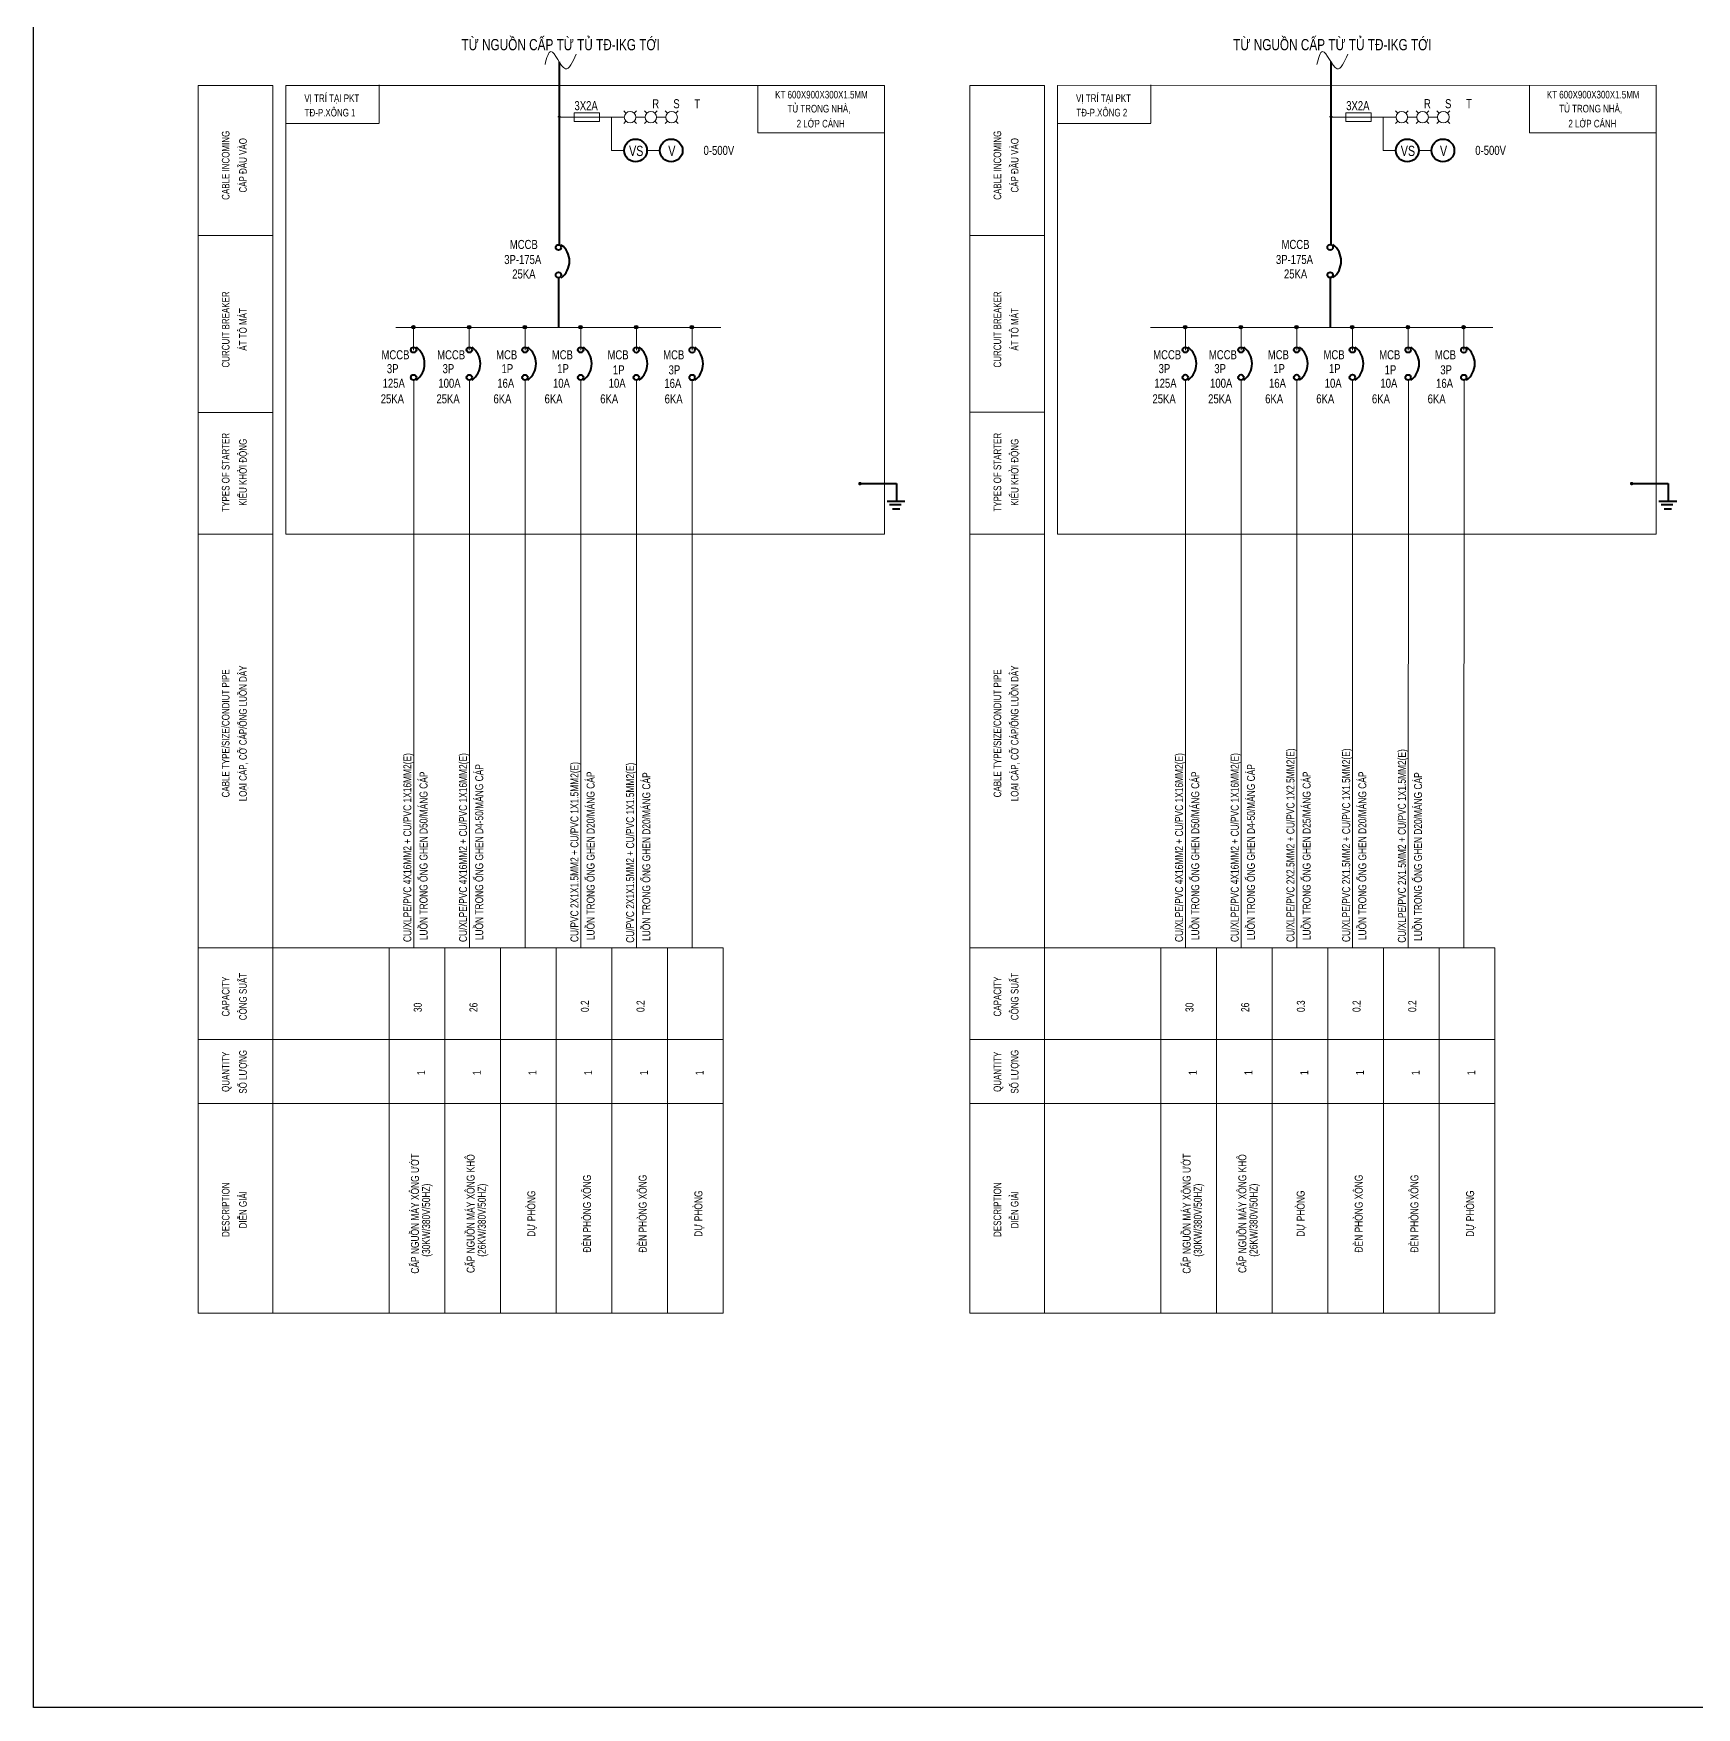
# Model space of a CAD drawing. Header units: millimetres. Extents: x -343543 to 400519, y -115663 to 104219.
# Drawn here: x -275507 to -255280, y 54009 to 74372 of the extents above; entities that cross this region are included whole.
import ezdxf
from ezdxf.enums import TextEntityAlignment as Align

# ---------------------------------------------------------------- set-up
doc = ezdxf.new("R2010")
doc.units = ezdxf.units.MM
doc.layers.get('0').update_dxf_attribs({"color": 231, "lineweight": 0})
doc.layers.get('DefPoints').update_dxf_attribs({"color": 191})
doc.layers.add('E-text', color=3, linetype='Continuous')
for name, color, linetype, lineweight in [('Sche', 1, 'Continuous', 0), ('TU DIEN', 255, 'Continuous', 40), ('WT-SUCTION', 98, 'Continuous', 25)]:
    doc.layers.add(name, color=color, linetype=linetype, lineweight=lineweight)
doc.styles.add('VN-SIMPLI', font='Vharial_0.ttf', dxfattribs={"width": 0.75})

# ---------------------------------------------------------------- blocks, each defined once
blk = doc.blocks.new('at')
for centre in [(31507, -92801), (31507, -93195)]:
    blk.add_circle(centre, 39.3)
blk.add_arc((31370, -92998), 295, 306.8699, 53.1301)
blk = doc.blocks.new('GND')
for p, q in [((146441, -24610), (146883, -24610)), ((146883, -24610), (146883, -24822)), ((146771, -24825), (146988, -24825)), ((146799, -24865), (146943, -24865)), ((146836, -24916), (146924, -24916))]:
    blk.add_line(p, q)
at = {"layer": 'Sche', "lineweight": 5, "ltscale": 5, "const_width": 20.9}
blk.add_lwpolyline([(146430, -24610, 1), (146451, -24610, 1)], format="xyb", close=True, dxfattribs=at)
blk = doc.blocks.new('noi')
at = {"layer": 'WT-SUCTION'}
h = blk.add_hatch(color=1, dxfattribs=at)
h.dxf.hatch_style = 1
h.paths.add_polyline_path([(540451, 1555544), (540430, 1555544), (540430, 1555523, 0.414214)])
h.paths.add_polyline_path([(540430, 1555544), (540409, 1555544, 0.414214), (540430, 1555523)])
h.paths.add_polyline_path([(540409, 1555544), (540430, 1555544), (540451, 1555544, 1)])
at = {"layer": 'WT-SUCTION', "color": 1}
blk.add_circle((540430, 1555544), 21.3, dxfattribs=at)

msp = doc.modelspace()

# ---------------------------------------------------------------- linework, layer by layer
at = {"ltscale": 5}
for p, q in [((-268180.8, 73353.5), (-268068.5, 73353.5)), ((-267928.2, 73353.5), (-267815.9, 73353.5)), ((-258794.7, 73353.9), (-258682.5, 73353.9)), ((-258542.1, 73353.9), (-258429.9, 73353.9))]:
    msp.add_line(p, q, dxfattribs=at)
at = {"layer": 'DefPoints'}
msp.add_lwpolyline([(-275507.1, 94009.1), (-226107.1, 94009.1), (-226107.1, 54009.1), (-275507.1, 54009.1)], close=True, dxfattribs=at)
at = {"layer": 'Sche', "ltscale": 5}
for p, q in [((-269112.6, 73353.5), (-268321.1, 73353.5)), ((-268478.7, 73353.5), (-268478.7, 72948.8)), ((-259726.6, 73353.9), (-258935.1, 73353.9)), ((-259092.6, 73353.9), (-259092.6, 72949.1)), ((-268478.7, 72948.8), (-268323, 72948.8)), ((-268045.2, 72948.8), (-267889.8, 72948.8)), ((-259092.6, 72949.1), (-258936.9, 72949.1)), ((-258659.2, 72949.1), (-258503.8, 72949.1)), ((-270883.6, 70520.6), (-270883.6, 70798.2)), ((-270206.2, 70520.6), (-270206.2, 70798.2)), ((-269528.8, 70520.6), (-269528.8, 70798.2)), ((-268851.4, 70520.6), (-268851.4, 70798.2)), ((-268174, 70520.2), (-268174, 70797.8)), ((-267496.6, 70519.7), (-267496.6, 70797.3)), ((-261497.6, 70520.9), (-261497.6, 70798.5)), ((-260820.2, 70520.9), (-260820.2, 70798.5)), ((-260142.8, 70520.9), (-260142.8, 70798.5)), ((-259465.4, 70520.9), (-259465.4, 70798.5)), ((-258788, 70520.5), (-258788, 70798.1)), ((-258110.6, 70520.1), (-258110.6, 70797.7)), ((-270881.9, 63256.5), (-270880.8, 70154.8)), ((-270204.5, 63256.5), (-270203.4, 70154.8)), ((-269527.1, 63256.5), (-269526, 70154.8)), ((-268849.7, 63256.5), (-268848.6, 70154.8)), ((-268172.3, 63247.5), (-268171.2, 70154.4)), ((-267494.9, 63255.7), (-267493.8, 70154)), ((-261495.9, 63256.9), (-261494.8, 70155.2)), ((-260818.5, 63256.9), (-260817.4, 70155.2)), ((-260141.1, 63256.9), (-260140, 70155.2)), ((-259463.7, 63256.9), (-259462.6, 70155.2)), ((-258786.3, 63247.9), (-258785.2, 70154.7)), ((-258108.9, 63256), (-258107.8, 70154.3))]:
    msp.add_line(p, q, dxfattribs=at)
at = {"layer": 'TU DIEN', "color": 41, "lineweight": 5}
for p, q in [((-272439.6, 73740.6), (-265155.4, 73740.9)), ((-272439.1, 68280.9), (-272439.6, 73740.6)), ((-271304, 73747.8), (-271304, 73282.5)), ((-266697.4, 73163.3), (-266697.4, 73740.7)), ((-265155.3, 68281), (-265155.4, 73740.9)), ((-263053.6, 73740.9), (-255769.4, 73741.3)), ((-263053.1, 68281.3), (-263053.6, 73740.9)), ((-261918, 73748.1), (-261918, 73282.9)), ((-257311.4, 73163.7), (-257311.4, 73741.1)), ((-255769.3, 68281.4), (-255769.4, 73741.3)), ((-271304, 73275.4), (-272439.6, 73275.4)), ((-265155.4, 73163.3), (-266697.4, 73163.3)), ((-261918, 73275.7), (-263053.6, 73275.7)), ((-255769.4, 73163.7), (-257311.4, 73163.7)), ((-265155.3, 68281), (-272439.1, 68280.9)), ((-255769.3, 68281.4), (-263053.1, 68281.3)), ((-267117.9, 63248.9), (-271182.3, 63251.3)), ((-271182.3, 58805.9), (-271182.3, 63251.3)), ((-270504.9, 58805.9), (-270504.9, 63251.3)), ((-269827.5, 58805.9), (-269827.5, 63251.3)), ((-269150.1, 58805.9), (-269150.1, 63251.3)), ((-268472.7, 58805.9), (-268472.7, 63251.3)), ((-268472.7, 58805.9), (-268472.7, 63251.3)), ((-267795.3, 58805.9), (-267795.3, 63251.3)), ((-267795.3, 58805.9), (-267795.3, 63251.3)), ((-267117.9, 58805.9), (-267117.9, 63251.3)), ((-257731.9, 63249.3), (-261796.3, 63251.7)), ((-261796.3, 58806.2), (-261796.3, 63251.7)), ((-261118.9, 58806.2), (-261118.9, 63251.7)), ((-260441.5, 58806.2), (-260441.5, 63251.7)), ((-259764.1, 58806.2), (-259764.1, 63251.7)), ((-259086.7, 58806.2), (-259086.7, 63251.7)), ((-259086.7, 58806.2), (-259086.7, 63251.7)), ((-258409.3, 58806.2), (-258409.3, 63251.7)), ((-258409.3, 58806.2), (-258409.3, 63251.7)), ((-257731.9, 58806.2), (-257731.9, 63251.7)), ((-271182.3, 62134.6), (-267117.9, 62134.6)), ((-261796.3, 62134.9), (-257731.9, 62134.9)), ((-271182.3, 61355.9), (-267117.9, 61355.9)), ((-261796.3, 61356.3), (-257731.9, 61356.3)), ((-272595, 58805.9), (-267117.9, 58805.9)), ((-263208.9, 58806.2), (-257731.9, 58806.2))]:
    msp.add_line(p, q, dxfattribs=at)
at = {"layer": 'TU DIEN', "lineweight": 5}
for p, q in [((-268931.1, 73404.7), (-268624.1, 73404.7)), ((-268931.1, 73302.4), (-268931.1, 73404.7)), ((-268624.1, 73404.7), (-268624.1, 73302.4)), ((-259545.1, 73405), (-259238.1, 73405)), ((-259545.1, 73302.7), (-259545.1, 73405)), ((-259238.1, 73405), (-259238.1, 73302.7)), ((-268624.1, 73302.4), (-268931.1, 73302.4)), ((-259238.1, 73302.7), (-259545.1, 73302.7))]:
    msp.add_line(p, q, dxfattribs=at)
at = {"layer": 'TU DIEN', "color": 1, "lineweight": 5}
for p, q in [((-268300.6, 73403.1), (-268328.9, 73431.5)), ((-268201.3, 73403.1), (-268173, 73431.5)), ((-258914.5, 73403.5), (-258942.9, 73431.8)), ((-258815.3, 73403.5), (-258786.9, 73431.8)), ((-268328.9, 73275.6), (-268300.6, 73303.9)), ((-268201.3, 73303.9), (-268173, 73275.6)), ((-258942.9, 73275.9), (-258914.5, 73304.3)), ((-258815.3, 73304.3), (-258786.9, 73275.9))]:
    msp.add_line(p, q, dxfattribs=at)
at = {"layer": 'TU DIEN', "color": 2, "lineweight": 5}
for p, q in [((-268048, 73403.1), (-268076.3, 73431.5)), ((-267948.7, 73403.1), (-267920.4, 73431.5)), ((-258661.9, 73403.5), (-258690.3, 73431.8)), ((-258562.7, 73403.5), (-258534.3, 73431.8)), ((-268076.3, 73275.6), (-268048, 73303.9)), ((-267948.7, 73303.9), (-267920.4, 73275.6)), ((-258690.3, 73275.9), (-258661.9, 73304.3)), ((-258562.7, 73304.3), (-258534.3, 73275.9))]:
    msp.add_line(p, q, dxfattribs=at)
at = {"layer": 'TU DIEN', "color": 5, "lineweight": 5}
for p, q in [((-267795.4, 73403.1), (-267823.7, 73431.5)), ((-267696.1, 73403.1), (-267667.8, 73431.5)), ((-258409.3, 73403.5), (-258437.7, 73431.8)), ((-258310.1, 73403.5), (-258281.7, 73431.8)), ((-267823.7, 73275.6), (-267795.4, 73303.9)), ((-267696.1, 73303.9), (-267667.8, 73275.6)), ((-258437.7, 73275.9), (-258409.3, 73304.3)), ((-258310.1, 73304.3), (-258281.7, 73275.9))]:
    msp.add_line(p, q, dxfattribs=at)
at = {"layer": 'TU DIEN', "color": 6, "lineweight": 5}
for p, q in [((-271098.2, 70796.1), (-267145.6, 70796.1)), ((-261921.4, 70796.4), (-257759.6, 70796.4))]:
    msp.add_line(p, q, dxfattribs=at)
at = {"layer": 'TU DIEN', "color": 1, "elevation": 0}
for points in [[(-269112.9, 74027.2), (-269112.5, 71801.3)], [(-259726.9, 74027.5), (-259726.4, 71801.7)]]:
    msp.add_lwpolyline(points, dxfattribs=at)
at = {"layer": 'TU DIEN', "color": 41, "lineweight": 5}
for points in [[(-272595, 73740.6), (-273505.9, 73740.6), (-273505.9, 58805.9), (-272595, 58805.9)], [(-263208.9, 73740.9), (-264119.9, 73740.9), (-264119.9, 58806.2), (-263208.9, 58806.2)]]:
    msp.add_lwpolyline(points, close=True, dxfattribs=at)
at = {"layer": 'TU DIEN', "lineweight": 5, "ltscale": 5, "const_width": 20.9}
for points in [[(-269102.2, 73353.5, 1), (-269123.1, 73353.5)], [(-259716.1, 73353.9, 1), (-259737, 73353.9)]]:
    msp.add_lwpolyline(points, format="xyb", dxfattribs=at)
at = {"layer": 'TU DIEN', "color": 41, "lineweight": 5}
for points in [[(-272595, 71914.2), (-273505.9, 71914.2)], [(-263208.9, 71914.5), (-264119.9, 71914.5)], [(-272595, 69763.3), (-273505.9, 69763.3)], [(-263208.9, 69763.6), (-264119.9, 69763.6)], [(-272595, 68280.9), (-273505.9, 68280.9)], [(-263208.9, 68281.3), (-264119.9, 68281.3)], [(-271182.3, 63251.3), (-273505.9, 63251.3)], [(-261796.3, 63251.7), (-264119.9, 63251.7)], [(-271182.3, 62134.6), (-273505.9, 62134.6)], [(-261796.3, 62134.9), (-264119.9, 62134.9)], [(-271182.3, 61355.9), (-273505.9, 61355.9)], [(-261796.3, 61356.3), (-264119.9, 61356.3)]]:
    msp.add_lwpolyline(points, dxfattribs=at)
at = {"layer": 'TU DIEN', "color": 1}
for points in [[(-269121.9, 71401.4), (-269121.9, 70796.1)], [(-259735.9, 71401.7), (-259735.9, 70796.4)]]:
    msp.add_lwpolyline(points, dxfattribs=at)
at = {"layer": 'TU DIEN'}
for centre in [(-268184.1, 72948.8), (-267750.9, 72948.8), (-258798.1, 72949.1), (-258364.9, 72949.1)]:
    msp.add_circle(centre, 138.9, dxfattribs=at)
at = {"layer": 'TU DIEN', "color": 1, "lineweight": 5, "extrusion": (0, 0, -1)}
for centre, major_axis, start_param, end_param in [((-268250.9, 73353.5), (-49.6, 49.6), 4.712389, 6.2831853), ((-268250.9, 73353.5), (-49.6, 49.6), 0, 1.5707963), ((-268250.9, 73353.5), (49.6, 49.6), 0, 1.5707963), ((-258864.9, 73353.9), (-49.6, 49.6), 4.712389, 6.2831853), ((-258864.9, 73353.9), (-49.6, 49.6), 0, 1.5707963), ((-258864.9, 73353.9), (49.6, 49.6), 0, 1.5707963), ((-268250.9, 73353.5), (-49.6, 49.6), 3.1415927, 4.712389), ((-258864.9, 73353.9), (-49.6, 49.6), 3.1415927, 4.712389)]:
    msp.add_ellipse(centre, major_axis=major_axis, ratio=1, start_param=start_param, end_param=end_param, dxfattribs=at)
at = {"layer": 'TU DIEN', "color": 2, "lineweight": 5, "extrusion": (0, 0, -1)}
for centre, major_axis, start_param, end_param in [((-267998.3, 73353.5), (-49.6, 49.6), 4.712389, 6.2831853), ((-267998.3, 73353.5), (-49.6, 49.6), 0, 1.5707963), ((-267998.3, 73353.5), (49.6, 49.6), 0, 1.5707963), ((-258612.3, 73353.9), (-49.6, 49.6), 4.712389, 6.2831853), ((-258612.3, 73353.9), (-49.6, 49.6), 0, 1.5707963), ((-258612.3, 73353.9), (49.6, 49.6), 0, 1.5707963), ((-267998.3, 73353.5), (-49.6, 49.6), 3.1415927, 4.712389), ((-258612.3, 73353.9), (-49.6, 49.6), 3.1415927, 4.712389)]:
    msp.add_ellipse(centre, major_axis=major_axis, ratio=1, start_param=start_param, end_param=end_param, dxfattribs=at)
at = {"layer": 'TU DIEN', "color": 5, "lineweight": 5, "extrusion": (0, 0, -1)}
for centre, major_axis, start_param, end_param in [((-267745.8, 73353.5), (-49.6, 49.6), 4.712389, 6.2831853), ((-267745.8, 73353.5), (-49.6, 49.6), 0, 1.5707963), ((-267745.8, 73353.5), (49.6, 49.6), 0, 1.5707963), ((-258359.7, 73353.9), (-49.6, 49.6), 4.712389, 6.2831853), ((-258359.7, 73353.9), (-49.6, 49.6), 0, 1.5707963), ((-258359.7, 73353.9), (49.6, 49.6), 0, 1.5707963), ((-267745.8, 73353.5), (-49.6, 49.6), 3.1415927, 4.712389), ((-258359.7, 73353.9), (-49.6, 49.6), 3.1415927, 4.712389)]:
    msp.add_ellipse(centre, major_axis=major_axis, ratio=1, start_param=start_param, end_param=end_param, dxfattribs=at)
at = {"layer": 'TU DIEN', "linetype": 'ByBlock', "lineweight": 5}
for points in [[(-269285.6, 73994.3), (-269213.8, 74154), (-269037.9, 73943), (-268907.2, 74118.9)], [(-259899.6, 73994.7), (-259827.8, 74154.4), (-259651.8, 73943.4), (-259521.1, 74119.2)]]:
    msp.add_spline(points, degree=3, dxfattribs=at)

# ---------------------------------------------------------------- block references
at = {"layer": 'TU DIEN', "xscale": 0.8500000000003636, "yscale": 0.8500000000003636, "zscale": 0.8500000000003636}
for p in [(-295903.1, 150650.4), (-286517.1, 150650.8), (-297664.8, 149403.9), (-296987.4, 149403.9), (-296310, 149403.9), (-295632.6, 149403.9), (-294955.2, 149403.5), (-294277.8, 149403), (-288278.8, 149404.2), (-287601.4, 149404.2), (-286924, 149404.2), (-286246.6, 149404.2), (-285569.2, 149403.8), (-284891.8, 149403.4)]:
    msp.add_blockref('at', p, dxfattribs=at)
at = {"layer": 'TU DIEN'}
for p in [(-411895.6, 93506.2), (-402509.5, 93506.5)]:
    msp.add_blockref('GND', p, dxfattribs=at)
at = {"layer": 'WT-SUCTION', "color": 4}
for p in [(-811316.3, -1484743.9), (-810638.9, -1484743.9), (-809961.5, -1484743.9), (-809284.1, -1484743.9), (-808606.7, -1484744.3), (-807929.3, -1484744.7), (-801930.2, -1484743.5), (-801252.8, -1484743.5), (-800575.4, -1484743.5), (-799898, -1484743.5), (-799220.6, -1484743.9), (-798543.2, -1484744.4)]:
    msp.add_blockref('noi', p, dxfattribs=at)

# ---------------------------------------------------------------- texts
at = {"layer": 'E-text', "lineweight": 5, "style": 'VN-SIMPLI', "width": 0.75}
for s, height, rotation, p in [('Tõ NGUåN CÊp tõ tñ T§-IKG tíi', 136.688, 0.00001, (-269095.4, 74167.8)), ('Tõ NGUåN CÊp tõ tñ T§-IKG tíi', 136.688, 0.00001, (-259709.3, 74167.8)), ('VÞ TRÝ T¹I PKT', 92.534, 0.00001, (-271878.8, 73538.8)), ('3x2A', 110.44, 0.00001, (-268785.7, 73438.5)), ('KT 600x900x300X1.5MM', 92.534, 0.00001, (-265923.2, 73581.3)), (' Tñ TRONG NHµ,  ', 92.534, 0.00001, (-265940.3, 73411.1)), ('VÞ TRÝ T¹I PKT', 92.534, 0.00001, (-262492.8, 73539.1)), ('3x2A', 110.44, 0.00001, (-259399.6, 73438.8)), ('KT 600x900x300X1.5MM', 92.534, 0.00001, (-256537.2, 73581.6)), (' Tñ TRONG NHµ,  ', 92.534, 0.00001, (-256554.3, 73411.5)), ('t®-p.x«ng 1', 92.534, 0.00001, (-271899.6, 73362.6)), ('2 líp c¸nh', 92.53, 0.00001, (-265932.9, 73228.7)), ('t®-p.x«ng 2', 92.534, 0.00001, (-262513.6, 73362.9)), ('2 líp c¸nh', 92.53, 0.00001, (-256546.8, 73229)), ('cable incoming', 92.534, 90.00001, (-273123.2, 72768.4)), ('cable incoming', 92.534, 90.00001, (-263737.2, 72768.7)), ('c¸p ®Çu vµo', 92.534, 90.00001, (-272913.1, 72768.4)), ('VS', 124.24, 0.00001, (-268176.2, 72881.1)), ('V', 124.2, 0.00001, (-267743, 72881.1)), ('0-500V', 110.44, 0.00001, (-267170.9, 72894.6)), ('c¸p ®Çu vµo', 92.534, 90.00001, (-263527.1, 72768.7)), ('VS', 124.24, 0.00001, (-258790.1, 72881.4)), ('V', 124.2, 0.00001, (-258357, 72881.4)), ('0-500V', 110.44, 0.00001, (-257784.9, 72895)), ('curcuit breaker', 92.534, 90.00001, (-273123.2, 70771.6)), ('curcuit breaker', 92.534, 90.00001, (-263737.2, 70771.9)), ('¸t t« m¸t', 92.53, 90.00001, (-272913.1, 70771.6)), ('¸t t« m¸t', 92.53, 90.00001, (-263527.1, 70771.9)), ('types of starter', 92.534, 90.00001, (-273123.2, 69034.3)), ('types of starter', 92.534, 90.00001, (-263737.2, 69034.7)), ('kiÓu khëi ®éng', 92.534, 90.00001, (-272913.1, 69034.3)), ('kiÓu khëi ®éng', 92.534, 90.00001, (-263527.1, 69034.7)), ('cable type/size/condiut pipe', 92.534, 90.00001, (-273123.2, 65858.5)), ('lo¹i c¸p, cì c¸p/èng luån d©y', 92.534, 90.00001, (-272913.1, 65858.5)), ('cable type/size/condiut pipe', 92.534, 90.00001, (-263737.2, 65858.8)), ('lo¹i c¸p, cì c¸p/èng luån d©y', 92.534, 90.00001, (-263527.1, 65858.8)), ('c«ng suÊt', 92.53, 90.00001, (-272913.1, 62657.6)), ('c«ng suÊt', 92.53, 90.00001, (-263527.1, 62658)), ('capacity', 92.53, 90.00001, (-273123.2, 62657.6)), ('capacity', 92.53, 90.00001, (-263737.2, 62658)), ('quantity', 92.53, 90.00001, (-273123.2, 61742)), ('sè l\xadîng', 92.53, 90.00001, (-272913.1, 61742)), ('quantity', 92.53, 90.00001, (-263737.2, 61742.4)), ('sè l\xadîng', 92.53, 90.00001, (-263527.1, 61742.4)), ('description', 92.534, 90.00001, (-273123.2, 60064.2)), ('diÔn gi¶i', 92.53, 90.00001, (-272913.1, 60064.2)), ('description', 92.534, 90.00001, (-263737.2, 60064.5)), ('diÔn gi¶i', 92.53, 90.00001, (-263527.1, 60064.5))]:
    msp.add_text(s, height=height, rotation=rotation, dxfattribs=at).set_placement(p, align=Align.CENTER)
for s, p in [('3P-175A', (-269781.5, 71567.1)), ('MCCB', (-269714.1, 71750.3)), ('3P-175A', (-260395.4, 71567.4)), ('MCCB', (-260328.1, 71750.7)), ('25kA', (-269684.2, 71391.3)), ('25kA', (-260298.2, 71391.7)), ('MCCB', (-271275, 70408.5)), ('MCCB', (-270597.6, 70408.4)), ('MCB', (-269880.7, 70408.5)), ('MCB', (-269203.3, 70408.5)), ('MCB', (-268525.9, 70408.1)), ('MCB', (-267848.5, 70407.7)), ('MCCB', (-261888.9, 70408.9)), ('MCCB', (-261211.5, 70408.8)), ('MCB', (-260494.6, 70408.9)), ('MCB', (-259817.2, 70408.9)), ('MCB', (-259139.8, 70408.4)), ('MCB', (-258462.4, 70408)), ('3P', (-271208.8, 70240)), ('3P', (-270531.4, 70239.9)), ('1p', (-269814.5, 70240)), ('1p', (-269137.1, 70240)), ('1P', (-268459.7, 70225.4)), ('3P', (-267782.3, 70225)), ('3P', (-261822.7, 70240.3)), ('3P', (-261145.3, 70240.2)), ('1p', (-260428.4, 70240.3)), ('1p', (-259751, 70240.3)), ('1P', (-259073.6, 70225.8)), ('3P', (-258396.2, 70225.3)), ('125A', (-271260.3, 70062.1)), ('100A', (-270582.9, 70062)), ('16A', (-269866, 70062.1)), ('10A', (-269188.6, 70062.1)), ('10A', (-268511.2, 70062)), ('16A', (-267833.8, 70061.2)), ('125A', (-261874.2, 70062.4)), ('100A', (-261196.8, 70062.3)), ('16A', (-260479.9, 70062.4)), ('10A', (-259802.5, 70062.4)), ('10A', (-259125.1, 70062.3)), ('16A', (-258447.7, 70061.6)), ('25kA', (-271283.8, 69872.5)), ('25kA', (-270606.4, 69872.4)), ('  6kA', (-269977, 69872.5)), ('  6kA', (-269355.6, 69872.5)), ('  6kA', (-269355.6, 69872.1)), ('  6kA', (-268678.2, 69872.1)), ('  6kA', (-267895, 69871.6)), ('25kA', (-261897.7, 69872.8)), ('25kA', (-261220.3, 69872.7)), ('  6kA', (-260591, 69872.8)), ('  6kA', (-259969.5, 69872.8)), ('  6kA', (-259969.5, 69872.4)), ('  6kA', (-259292.1, 69872.4)), ('  6kA', (-258614.7, 69872))]:
    msp.add_text(s, height=110.44, rotation=0.00001, dxfattribs=at).set_placement(p)
at = {"layer": 'E-text', "linetype": 'Continuous', "lineweight": 5, "ltscale": 50, "style": 'VN-SIMPLI', "width": 0.75}
for s, height, p in [('CU/XLPE/PVC 4X16MM2 + cu/pvc 1x16mm2(e)', 97.328, (-270911.2, 63320.4)), ('CU/XLPE/PVC 4X16MM2 + cu/pvc 1x16mm2(e)', 97.328, (-270233.8, 63320.4)), ('CU/XLPE/PVC 4X16MM2 + cu/pvc 1x16mm2(e)', 97.328, (-261525.1, 63320.7)), ('CU/XLPE/PVC 4X16MM2 + cu/pvc 1x16mm2(e)', 97.328, (-260847.7, 63320.7)), ('CU/XLPE/PVC 2X2.5MM2 + cu/pvc 1x2.5mm2(e)', 97.328, (-260170.3, 63320.7)), ('CU/XLPE/PVC 2X1.5MM2 + cu/pvc 1x1.5mm2(e)', 97.328, (-259492.9, 63320.7)), ('CU/XLPE/PVC 2X1.5MM2 + cu/pvc 1x1.5mm2(e)', 97.328, (-258815.5, 63311.7)), ('LUåN TRONG èNG ghen D50/M¸NG C¸P', 97.328, (-270714.5, 63342.9)), ('LUåN TRONG èNG ghen D4-50/M¸NG C¸P', 97.328, (-270037.1, 63342.9)), ('CU/PVC 2x1X1.5MM2 + cu/pvc 1x1.5mm2(e)', 97.328, (-268879, 63320.4)), ('LUåN TRONG èNG ghen D20/M¸NG C¸P', 97.328, (-268682.3, 63342.9)), ('CU/PVC 2x1X1.5MM2 + cu/pvc 1x1.5mm2(e)', 97.328, (-268201.6, 63311.4)), ('LUåN TRONG èNG ghen D20/M¸NG C¸P', 97.328, (-268004.9, 63333.9)), ('LUåN TRONG èNG ghen D50/M¸NG C¸P', 97.328, (-261328.4, 63343.3)), ('LUåN TRONG èNG ghen D4-50/M¸NG C¸P', 97.328, (-260651, 63343.3)), ('LUåN TRONG èNG ghen D25/M¸NG C¸P', 97.328, (-259973.6, 63343.3)), ('LUåN TRONG èNG ghen D20/M¸NG C¸P', 97.328, (-259296.2, 63343.3)), ('LUåN TRONG èNG ghen D20/M¸NG C¸P', 97.328, (-258618.8, 63334.3)), ('30', 97.33, (-270784.7, 62468.7)), ('26', 97.33, (-270107.3, 62468.7)), ('0.2', 97.33, (-268752.5, 62468.7)), ('0.2', 97.33, (-268075.1, 62468.7)), ('30', 97.33, (-261398.6, 62469.1)), ('26', 97.33, (-260721.2, 62469.1)), ('0.3', 97.33, (-260043.8, 62469.1)), ('0.2', 97.33, (-259366.4, 62469.1)), ('0.2', 97.33, (-258689, 62469.1)), ('1', 97.3, (-270744.4, 61702.6)), ('1', 97.3, (-270067, 61702.6)), ('1', 97.3, (-269389.6, 61702.6)), ('1', 97.3, (-268712.2, 61702.6)), ('1', 97.3, (-268034.8, 61702.2)), ('1', 97.3, (-267357.4, 61701.7)), ('1', 97.3, (-261358.4, 61702.9)), ('1', 97.3, (-260681, 61702.9)), ('1', 97.3, (-260003.6, 61702.9)), ('1', 97.3, (-259326.2, 61702.9)), ('1', 97.3, (-258648.8, 61702.5)), ('1', 97.3, (-257971.4, 61702.1))]:
    msp.add_text(s, height=height, rotation=90, dxfattribs=at).set_placement(p)
for s, height, p in [('cÊp nguån m¸y x«ng \xadít', 97.328, (-270818.9, 60016.8)), ('cÊp nguån m¸y x«ng kh«', 97.328, (-270141.5, 60016.8)), ('cÊp nguån m¸y x«ng \xadít', 97.328, (-261432.8, 60017.2)), ('cÊp nguån m¸y x«ng kh«', 97.328, (-260755.4, 60017.2)), ('®Ìn phßng x«ng', 97.328, (-268726.1, 60016.8)), ('®Ìn phßng x«ng', 97.328, (-268048.7, 60016.8)), ('®Ìn phßng x«ng', 97.328, (-259340.1, 60017.2)), ('®Ìn phßng x«ng', 97.328, (-258662.7, 60017.2)), ('(30kw/380V/50HZ)', 97.328, (-270683.2, 59936.9)), ('(26kw/380V/50HZ)', 97.328, (-270005.8, 59936.9)), ('Dù PHßNG', 97.33, (-269403.5, 60016)), ('Dù PHßNG', 97.33, (-267371.3, 60016)), ('(30kw/380V/50HZ)', 97.328, (-261297.2, 59937.3)), ('(26kw/380V/50HZ)', 97.328, (-260619.8, 59937.3)), ('Dù PHßNG', 97.33, (-260046.4, 60016.3)), ('Dù PHßNG', 97.33, (-257985.3, 60016.3))]:
    msp.add_text(s, height=height, rotation=90, dxfattribs=at).set_placement(p, align=Align.CENTER)
at = {"layer": 'TU DIEN', "color": 1, "lineweight": 5, "style": 'VN-SIMPLI', "width": 0.75}
for p in [(-267939.3, 73462.2), (-258553.3, 73462.6)]:
    msp.add_text('R', height=110.4, rotation=0.00001, dxfattribs=at).set_placement(p, align=Align.CENTER)
at = {"layer": 'TU DIEN', "color": 2, "lineweight": 5, "style": 'VN-SIMPLI', "width": 0.75}
for p in [(-267686.7, 73462.2), (-258300.7, 73462.6)]:
    msp.add_text('S', height=110.4, rotation=0.00001, dxfattribs=at).set_placement(p, align=Align.CENTER)
at = {"layer": 'TU DIEN', "color": 5, "lineweight": 5, "style": 'VN-SIMPLI', "width": 0.75}
for p in [(-267434.1, 73462.2), (-258048.1, 73462.6)]:
    msp.add_text('T', height=110.4, rotation=0.00001, dxfattribs=at).set_placement(p, align=Align.CENTER)

doc.saveas('drawing.dxf')
